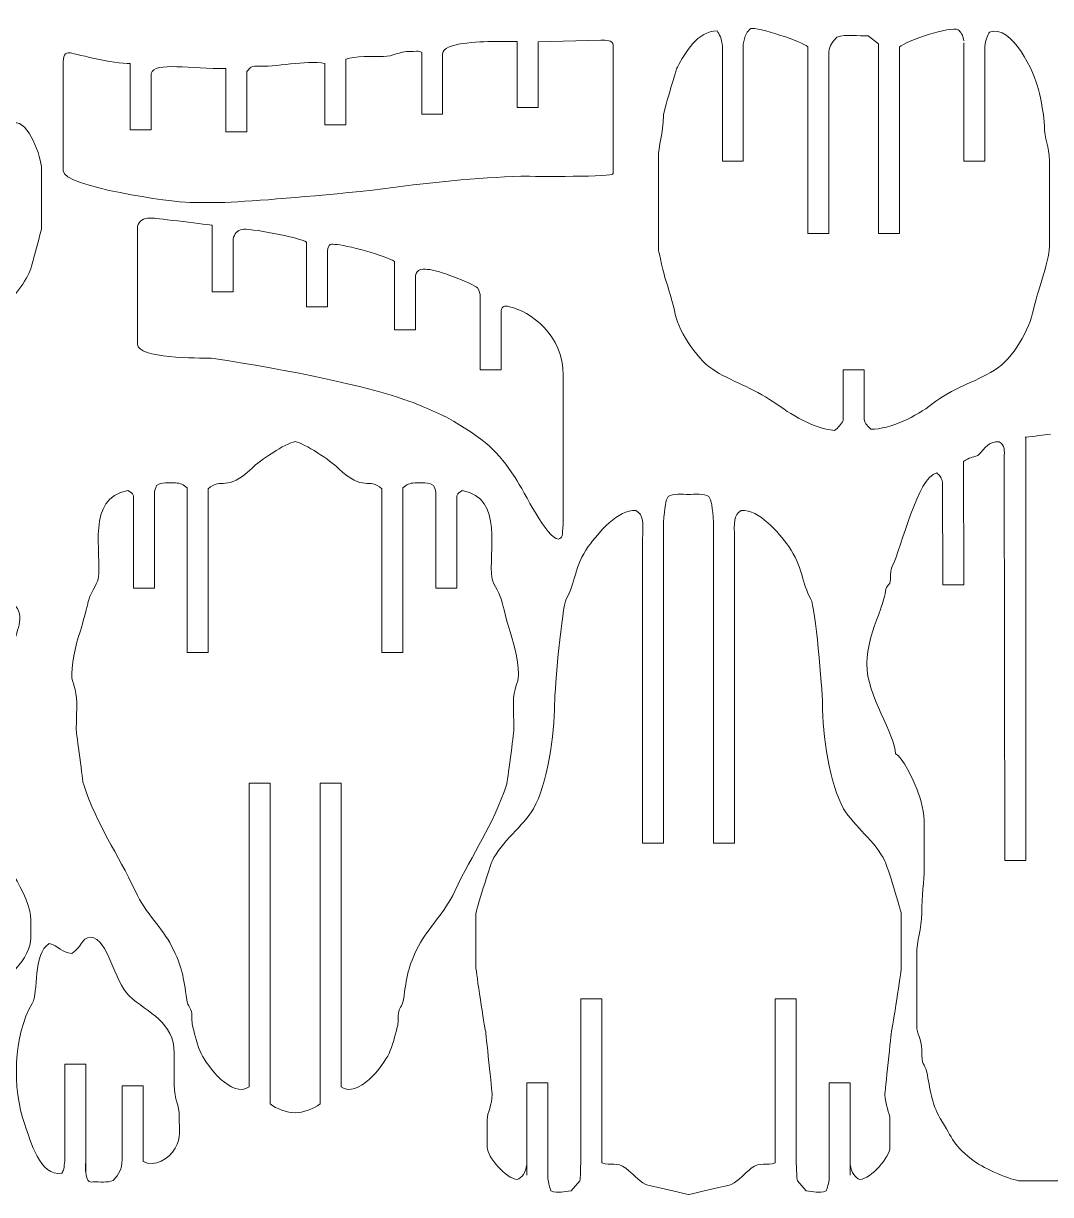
# Model space of a CAD drawing. Header units: inches. Extents: x -250 to 251, y -166 to 168.
# Drawn here: x -36.8 to 103.2, y -164.3 to -4.6 of the extents above; entities that cross this region are included whole.
import ezdxf

# ---------------------------------------------------------------- set-up
doc = ezdxf.new("R2010")
doc.units = ezdxf.units.IN
doc.header["$MEASUREMENT"] = 0
doc.layers.add('Layer 1', color=7, linetype='Continuous')

msp = doc.modelspace()

# ---------------------------------------------------------------- linework, layer by layer
at = {"layer": 'Layer 1', "color": 1, "lineweight": 9}
for points, knots in [([(77.78, -58.6), (77.9, -59.23), (78.35, -59.6), (78.68, -59.97), (78.68, -59.97), (81.44, -59.97), (84.91, -58.2), (87.02, -56.54), (87.02, -56.54), (89.84, -54.33), (92.76, -53.63), (95.53, -51.93), (95.53, -51.93), (98.13, -50.33), (100.33, -46.33), (100.86, -43.63), (100.86, -43.63), (101.27, -41.56), (103.02, -37.09), (103.02, -35.12), (103.02, -35.12), (103.02, -35.12), (103.02, -23.37), (103.02, -23.37), (103.02, -23.37), (103.02, -21.35), (102.34, -20.43), (102.34, -18.61), (102.34, -18.61), (102.34, -17.43), (101.84, -14.88), (101.55, -13.67), (101.55, -13.67), (101.03, -11.44), (97.94, -4.64), (94.85, -5.84), (94.85, -5.84), (94.61, -6.18), (94.31, -6.9), (94.24, -7.77)], [0, 0, 0, 0, 0.1, 0.1, 0.1, 0.1, 0.2, 0.2, 0.2, 0.2, 0.3, 0.3, 0.3, 0.3, 0.4, 0.4, 0.4, 0.4, 0.5, 0.5, 0.5, 0.5, 0.6, 0.6, 0.6, 0.6, 0.7, 0.7, 0.7, 0.7, 0.8, 0.8, 0.8, 0.8, 0.9, 0.9, 0.9, 0.9, 1, 1, 1, 1]), ([(58.46, -7.77), (58.37, -6.77), (58.07, -6.04), (57.74, -5.67), (57.74, -5.67), (55.07, -5.67), (53.39, -8.64), (52.34, -10.61), (52.34, -10.61), (52.1, -11.06), (50.42, -16.93), (50.42, -17.24), (50.42, -17.24), (50.42, -19.67), (49.74, -21.27), (49.74, -23.03), (49.74, -23.03), (49.74, -23.03), (49.74, -35.46), (49.74, -35.46), (49.74, -35.46), (49.74, -35.56), (50.61, -39.3), (50.71, -39.54), (50.71, -39.54), (50.89, -39.96), (51.92, -43.5), (51.96, -43.8), (51.96, -43.8), (52.22, -46.22), (54.9, -50.3), (57.06, -51.75), (57.06, -51.75), (59.56, -53.43), (62.68, -54.33), (65.4, -56.24), (65.4, -56.24), (67.85, -57.95), (70.74, -59.84), (73.74, -60.14), (73.74, -60.14), (74.19, -59.87), (74.72, -59.21), (74.92, -58.77)], [0, 0, 0, 0, 0.090909, 0.090909, 0.090909, 0.090909, 0.181818, 0.181818, 0.181818, 0.181818, 0.272727, 0.272727, 0.272727, 0.272727, 0.363636, 0.363636, 0.363636, 0.363636, 0.454545, 0.454545, 0.454545, 0.454545, 0.545455, 0.545455, 0.545455, 0.545455, 0.636364, 0.636364, 0.636364, 0.636364, 0.727273, 0.727273, 0.727273, 0.727273, 0.818182, 0.818182, 0.818182, 0.818182, 0.909091, 0.909091, 0.909091, 0.909091, 1, 1, 1, 1]), ([(70.09, -7.82), (69.36, -7.1), (63.21, -5.11), (62.34, -5.33), (62.34, -5.33), (61.88, -5.63), (61.45, -6.38), (61.32, -7.49)], [0, 0, 0, 0, 0.5, 0.5, 0.5, 0.5, 1, 1, 1, 1]), ([(79.75, -7.41), (79.75, -7.41), (78.34, -6.35), (78.34, -6.35), (78.34, -6.35), (77.04, -6.35), (75.24, -6.07), (74.08, -6.52), (74.08, -6.52), (73.5, -7.1), (73.05, -7.63), (72.95, -8.54)], [0, 0, 0, 0, 0.333333, 0.333333, 0.333333, 0.333333, 0.666667, 0.666667, 0.666667, 0.666667, 1, 1, 1, 1]), ([(91.38, -7.01), (91.26, -6.26), (90.92, -5.72), (90.6, -5.5), (90.6, -5.5), (89.63, -4.96), (83.42, -7.05), (82.61, -7.85)], [0, 0, 0, 0, 0.5, 0.5, 0.5, 0.5, 1, 1, 1, 1]), ([(30.52, -7.09), (30.52, -7.09), (27.43, -7.1), (27.43, -7.1), (27.43, -7.1), (25.25, -7.15), (20.35, -7.26), (20.35, -8.79)], [0, 0, 0, 0, 0.5, 0.5, 0.5, 0.5, 1, 1, 1, 1]), ([(30.52, -7.09), (30.52, -7.09), (30.52, -16.12), (30.52, -16.12), (30.52, -16.12), (30.52, -16.12), (33.38, -16.12), (33.38, -16.12), (33.38, -16.12), (33.38, -16.12), (33.38, -7.15), (33.38, -7.15)], [0, 0, 0, 0, 0.333333, 0.333333, 0.333333, 0.333333, 0.666667, 0.666667, 0.666667, 0.666667, 1, 1, 1, 1]), ([(33.38, -7.15), (33.38, -7.15), (41.91, -6.92), (41.91, -6.92), (41.91, -6.92), (42.51, -6.92), (43.6, -6.89), (43.6, -7.59)], [0, 0, 0, 0, 0.5, 0.5, 0.5, 0.5, 1, 1, 1, 1]), ([(61.32, -7.49), (61.32, -7.49), (61.32, -23.4), (61.32, -23.4), (61.32, -23.4), (61.32, -23.4), (58.46, -23.4), (58.46, -23.4), (58.46, -23.4), (58.46, -23.4), (58.46, -7.77), (58.46, -7.77)], [0, 0, 0, 0, 0.333333, 0.333333, 0.333333, 0.333333, 0.666667, 0.666667, 0.666667, 0.666667, 1, 1, 1, 1]), ([(72.95, -8.54), (72.95, -8.54), (72.95, -33.29), (72.95, -33.29), (72.95, -33.29), (72.95, -33.29), (70.09, -33.29), (70.09, -33.29), (70.09, -33.29), (70.09, -33.29), (70.09, -7.82), (70.09, -7.82)], [0, 0, 0, 0, 0.333333, 0.333333, 0.333333, 0.333333, 0.666667, 0.666667, 0.666667, 0.666667, 1, 1, 1, 1]), ([(82.61, -7.85), (82.61, -7.85), (82.61, -33.29), (82.61, -33.29), (82.61, -33.29), (82.61, -33.29), (79.75, -33.29), (79.75, -33.29), (79.75, -33.29), (79.75, -33.29), (79.75, -7.41), (79.75, -7.41)], [0, 0, 0, 0, 0.333333, 0.333333, 0.333333, 0.333333, 0.666667, 0.666667, 0.666667, 0.666667, 1, 1, 1, 1]), ([(91.38, -7.27), (91.38, -7.27), (91.38, -23.4), (91.38, -23.4), (91.38, -23.4), (91.38, -23.4), (94.24, -23.4), (94.24, -23.4), (94.24, -23.4), (94.24, -23.4), (94.24, -7.77), (94.24, -7.77)], [0, 0, 0, 0, 0.333333, 0.333333, 0.333333, 0.333333, 0.666667, 0.666667, 0.666667, 0.666667, 1, 1, 1, 1]), ([(4.28, -10.09), (4.28, -10.09), (4.28, -18.46), (4.28, -18.46), (4.28, -18.46), (4.28, -18.46), (7.14, -18.46), (7.14, -18.46), (7.14, -18.46), (7.14, -18.46), (7.14, -9.53), (7.14, -9.53)], [0, 0, 0, 0, 0.333333, 0.333333, 0.333333, 0.333333, 0.666667, 0.666667, 0.666667, 0.666667, 1, 1, 1, 1]), ([(17.49, -8.59), (17.07, -8.3), (17.05, -8.46), (16.37, -8.46), (16.37, -8.46), (16.37, -8.46), (16.03, -8.46), (16.03, -8.46), (16.03, -8.46), (14.23, -8.46), (13.66, -9.15), (12.28, -9.14), (12.28, -9.14), (10.94, -9.13), (8.3, -9.08), (7.14, -9.53)], [0, 0, 0, 0, 0.25, 0.25, 0.25, 0.25, 0.5, 0.5, 0.5, 0.5, 0.75, 0.75, 0.75, 0.75, 1, 1, 1, 1]), ([(17.49, -8.59), (17.49, -8.59), (17.49, -17.02), (17.49, -17.02), (17.49, -17.02), (17.49, -17.02), (20.35, -17.02), (20.35, -17.02), (20.35, -17.02), (20.35, -17.02), (20.35, -8.79), (20.35, -8.79)], [0, 0, 0, 0, 0.333333, 0.333333, 0.333333, 0.333333, 0.666667, 0.666667, 0.666667, 0.666667, 1, 1, 1, 1]), ([(-22.22, -10.09), (-22.22, -10.09), (-22.22, -19.13), (-22.22, -19.13), (-22.22, -19.13), (-22.22, -19.13), (-19.36, -19.13), (-19.36, -19.13), (-19.36, -19.13), (-19.36, -19.13), (-19.36, -11.46), (-19.36, -11.46)], [0, 0, 0, 0, 0.333333, 0.333333, 0.333333, 0.333333, 0.666667, 0.666667, 0.666667, 0.666667, 1, 1, 1, 1]), ([(-9.18, -10.8), (-9.18, -10.8), (-9.18, -19.42), (-9.18, -19.42), (-9.18, -19.42), (-9.18, -19.42), (-6.32, -19.42), (-6.32, -19.42), (-6.32, -19.42), (-6.32, -19.42), (-6.32, -11.18), (-6.32, -11.18)], [0, 0, 0, 0, 0.333333, 0.333333, 0.333333, 0.333333, 0.666667, 0.666667, 0.666667, 0.666667, 1, 1, 1, 1]), ([(4.28, -10.09), (1.68, -9.62), (-2.47, -10.65), (-5.03, -10.46), (-5.03, -10.46), (-5.84, -10.4), (-6.07, -10.96), (-6.32, -11.18)], [0, 0, 0, 0, 0.5, 0.5, 0.5, 0.5, 1, 1, 1, 1]), ([(-50.31, -50.35), (-47.86, -50.35), (-41.52, -45.47), (-39.59, -43.54), (-39.59, -43.54), (-38.27, -42.22), (-36.33, -39.7), (-35.77, -38.09), (-35.77, -38.09), (-35.64, -37.73), (-34.31, -32.69), (-34.31, -32.64), (-34.31, -32.64), (-34.31, -32.64), (-34.31, -24.47), (-34.31, -24.47), (-34.31, -24.47), (-34.31, -22.93), (-36.1, -17.83), (-38.05, -18.18)], [0, 0, 0, 0, 0.2, 0.2, 0.2, 0.2, 0.4, 0.4, 0.4, 0.4, 0.6, 0.6, 0.6, 0.6, 0.8, 0.8, 0.8, 0.8, 1, 1, 1, 1]), ([(-9.34, -29.05), (-9.34, -29.05), (-14.1, -29.05), (-14.1, -29.05), (-14.1, -29.05), (-16.41, -29.05), (-31.36, -26.91), (-31.36, -24.76)], [0, 0, 0, 0, 0.5, 0.5, 0.5, 0.5, 1, 1, 1, 1]), ([(31.01, -25.48), (25.15, -25.67), (18.41, -26.31), (10.78, -27.39), (10.78, -27.39), (1.79, -28.29), (-4.92, -28.84), (-9.34, -29.05)], [0, 0, 0, 0, 0.5, 0.5, 0.5, 0.5, 1, 1, 1, 1]), ([(-11.06, -32.15), (-11.17, -32.12), (-18.87, -31.2), (-19.03, -31.2), (-19.03, -31.2), (-19.03, -31.2), (-19.88, -31.2), (-19.88, -31.2), (-19.88, -31.2), (-20.59, -31.2), (-21.24, -31.86), (-21.24, -32.56), (-21.24, -32.56), (-21.24, -32.56), (-21.24, -48.39), (-21.24, -48.39), (-21.24, -48.39), (-21.24, -50.33), (-12.95, -50.27), (-11.2, -50.27)], [0, 0, 0, 0, 0.2, 0.2, 0.2, 0.2, 0.4, 0.4, 0.4, 0.4, 0.6, 0.6, 0.6, 0.6, 0.8, 0.8, 0.8, 0.8, 1, 1, 1, 1]), ([(-8.2, -34.08), (-8.2, -34.08), (-8.2, -41.22), (-8.2, -41.22), (-8.2, -41.22), (-8.2, -41.22), (-11.06, -41.22), (-11.06, -41.22), (-11.06, -41.22), (-11.06, -41.22), (-11.06, -32.15), (-11.06, -32.15)], [0, 0, 0, 0, 0.333333, 0.333333, 0.333333, 0.333333, 0.666667, 0.666667, 0.666667, 0.666667, 1, 1, 1, 1]), ([(4.66, -36.01), (4.66, -36.01), (4.66, -43.3), (4.66, -43.3), (4.66, -43.3), (4.66, -43.3), (1.8, -43.3), (1.8, -43.3), (1.8, -43.3), (1.8, -43.3), (1.8, -34.46), (1.8, -34.46)], [0, 0, 0, 0, 0.333333, 0.333333, 0.333333, 0.333333, 0.666667, 0.666667, 0.666667, 0.666667, 1, 1, 1, 1]), ([(16.63, -39.36), (16.63, -39.36), (16.63, -46.42), (16.63, -46.42), (16.63, -46.42), (16.63, -46.42), (13.77, -46.42), (13.77, -46.42), (13.77, -46.42), (13.77, -46.42), (13.77, -37.09), (13.77, -37.09)], [0, 0, 0, 0, 0.333333, 0.333333, 0.333333, 0.333333, 0.666667, 0.666667, 0.666667, 0.666667, 1, 1, 1, 1]), ([(25.47, -42), (25.47, -41.39), (25.34, -41.2), (25.11, -40.7), (25.11, -40.7), (24.37, -40.03), (19.42, -38.18), (18.42, -38.18), (18.42, -38.18), (18.42, -38.18), (18.25, -38.18), (18.25, -38.18)], [0, 0, 0, 0, 0.333333, 0.333333, 0.333333, 0.333333, 0.666667, 0.666667, 0.666667, 0.666667, 1, 1, 1, 1]), ([(28.33, -44.16), (28.33, -44.16), (28.33, -51.86), (28.33, -51.86), (28.33, -51.86), (28.33, -51.86), (25.47, -51.86), (25.47, -51.86), (25.47, -51.86), (25.47, -51.86), (25.47, -42), (25.47, -42)], [0, 0, 0, 0, 0.333333, 0.333333, 0.333333, 0.333333, 0.666667, 0.666667, 0.666667, 0.666667, 1, 1, 1, 1]), ([(29.48, -43.29), (32.22, -43.83), (36.89, -47.15), (36.76, -52.59), (36.76, -52.59), (36.77, -58.62), (36.77, -65.48), (36.76, -72.93), (36.76, -72.93), (36.63, -74.59), (36.74, -74.77), (36.12, -74.95), (36.12, -74.95), (34.55, -74.91), (31.53, -68.55), (30.22, -66.56), (30.22, -66.56), (27.94, -63.05), (26.14, -61.32), (20.89, -58.33), (20.89, -58.33), (19.14, -57.47), (16.08, -56.19), (15.18, -55.94)], [0, 0, 0, 0, 0.166667, 0.166667, 0.166667, 0.166667, 0.333333, 0.333333, 0.333333, 0.333333, 0.5, 0.5, 0.5, 0.5, 0.666667, 0.666667, 0.666667, 0.666667, 0.833333, 0.833333, 0.833333, 0.833333, 1, 1, 1, 1]), ([(74.92, -58.77), (74.92, -58.77), (74.92, -51.86), (74.92, -51.86), (74.92, -51.86), (74.92, -51.86), (77.78, -51.86), (77.78, -51.86), (77.78, -51.86), (77.78, -51.86), (77.78, -58.6), (77.78, -58.6)], [0, 0, 0, 0, 0.333333, 0.333333, 0.333333, 0.333333, 0.666667, 0.666667, 0.666667, 0.666667, 1, 1, 1, 1]), ([(-11.59, -68.08), (-9.79, -66.46), (-9.12, -68.62), (-5.67, -65.3), (-5.67, -65.3), (-4.54, -64.22), (-1.1, -61.9), (0.24, -61.65)], [0, 0, 0, 0, 0.5, 0.5, 0.5, 0.5, 1, 1, 1, 1]), ([(12.07, -68.08), (10.27, -66.46), (9.61, -68.62), (6.15, -65.3), (6.15, -65.3), (5.03, -64.22), (1.59, -61.9), (0.24, -61.65)], [0, 0, 0, 0, 0.5, 0.5, 0.5, 0.5, 1, 1, 1, 1]), ([(91.32, -64.37), (92.16, -63.76), (92.45, -63.87), (93.29, -63.54), (93.29, -63.54), (94.38, -62.45), (94.66, -61.67), (96.18, -61.67), (96.18, -61.67), (97.02, -62.25), (96.88, -62.82), (96.88, -63.88)], [0, 0, 0, 0, 0.333333, 0.333333, 0.333333, 0.333333, 0.666667, 0.666667, 0.666667, 0.666667, 1, 1, 1, 1]), ([(99.82, -61.04), (99.82, -61.04), (99.82, -118.75), (99.82, -118.75), (99.82, -118.75), (99.82, -118.75), (96.96, -118.75), (96.96, -118.75), (96.96, -118.75), (96.96, -118.75), (96.88, -63.88), (96.88, -63.88)], [0, 0, 0, 0, 0.333333, 0.333333, 0.333333, 0.333333, 0.666667, 0.666667, 0.666667, 0.666667, 1, 1, 1, 1]), ([(88.46, -67.21), (88.46, -67.21), (88.52, -81.17), (88.52, -81.17), (88.52, -81.17), (88.52, -81.17), (91.38, -81.17), (91.38, -81.17), (91.38, -81.17), (91.38, -81.17), (91.32, -64.37), (91.32, -64.37)], [0, 0, 0, 0, 0.333333, 0.333333, 0.333333, 0.333333, 0.666667, 0.666667, 0.666667, 0.666667, 1, 1, 1, 1]), ([(103.18, -162.44), (103.18, -162.44), (99.08, -162.44), (99.08, -162.44), (99.08, -162.44), (97.91, -162.44), (94, -160.65), (92.95, -159.88), (92.95, -159.88), (89.86, -157.62), (89.91, -156.76), (88.16, -153.93), (88.16, -153.93), (86.96, -151.97), (86.78, -149.81), (86.31, -147.63), (86.31, -147.63), (85.99, -146.16), (85.62, -147), (85.63, -144.57), (85.63, -144.57), (85.63, -143.04), (84.95, -142.41), (84.95, -141.33), (84.95, -141.33), (84.95, -141.33), (84.95, -131.63), (84.95, -131.63), (84.95, -131.63), (84.95, -129.58), (85.63, -128.27), (85.63, -125.84), (85.63, -125.84), (85.63, -123.79), (85.97, -121.45), (85.97, -119.89), (85.97, -119.89), (85.97, -119.89), (85.97, -113.93), (85.97, -113.93), (85.97, -113.93), (85.97, -112.29), (85.55, -110.42), (84.95, -108.99), (84.95, -108.99), (84.51, -107.96), (83, -104.5), (82.05, -104.23), (82.05, -104.23), (82.05, -101.58), (78.14, -96.35), (78.14, -91.97), (78.14, -91.97), (78.14, -91.97), (78.14, -91.8), (78.14, -91.8), (78.14, -91.8), (78.14, -90.02), (79.02, -86.89), (79.72, -85.33), (79.72, -85.33), (79.96, -84.8), (80.61, -82.69), (80.69, -82.1), (80.69, -82.1), (80.83, -81.01), (81.31, -81.48), (81.38, -80.39), (81.38, -80.39), (81.42, -79.71), (81.31, -79.31), (81.61, -78.69), (81.61, -78.69), (82.91, -76.01), (85.04, -66.48), (87.67, -65.93), (87.67, -65.93), (88, -66.17), (88.34, -66.53), (88.46, -67.21)], [0, 0, 0, 0, 0.05, 0.05, 0.05, 0.05, 0.1, 0.1, 0.1, 0.1, 0.15, 0.15, 0.15, 0.15, 0.2, 0.2, 0.2, 0.2, 0.25, 0.25, 0.25, 0.25, 0.3, 0.3, 0.3, 0.3, 0.35, 0.35, 0.35, 0.35, 0.4, 0.4, 0.4, 0.4, 0.45, 0.45, 0.45, 0.45, 0.5, 0.5, 0.5, 0.5, 0.55, 0.55, 0.55, 0.55, 0.6, 0.6, 0.6, 0.6, 0.65, 0.65, 0.65, 0.65, 0.7, 0.7, 0.7, 0.7, 0.75, 0.75, 0.75, 0.75, 0.8, 0.8, 0.8, 0.8, 0.85, 0.85, 0.85, 0.85, 0.9, 0.9, 0.9, 0.9, 0.95, 0.95, 0.95, 0.95, 1, 1, 1, 1]), ([(103.18, -162.44), (103.18, -162.44), (107.28, -162.44), (107.28, -162.44), (107.28, -162.44), (108.44, -162.44), (112.35, -160.65), (113.41, -159.88), (113.41, -159.88), (116.5, -157.62), (116.45, -156.76), (118.19, -153.93), (118.19, -153.93), (119.39, -151.97), (119.58, -149.81), (120.05, -147.63), (120.05, -147.63), (120.37, -146.16), (120.73, -147), (120.73, -144.57), (120.73, -144.57), (120.72, -143.04), (121.41, -142.41), (121.41, -141.33), (121.41, -141.33), (121.41, -141.33), (121.41, -131.63), (121.41, -131.63), (121.41, -131.63), (121.41, -129.58), (120.73, -128.27), (120.73, -125.84), (120.73, -125.84), (120.73, -123.79), (120.39, -121.45), (120.39, -119.89), (120.39, -119.89), (120.39, -119.89), (120.39, -113.93), (120.39, -113.93), (120.39, -113.93), (120.39, -112.29), (120.81, -110.42), (121.41, -108.99), (121.41, -108.99), (121.84, -107.96), (123.36, -104.5), (124.3, -104.23), (124.3, -104.23), (124.3, -101.58), (128.22, -96.35), (128.22, -91.97), (128.22, -91.97), (128.22, -91.97), (128.22, -91.8), (128.22, -91.8), (128.22, -91.8), (128.22, -90.02), (127.33, -86.89), (126.63, -85.33), (126.63, -85.33), (126.39, -84.8), (125.74, -82.69), (125.67, -82.1), (125.67, -82.1), (125.53, -81.01), (125.04, -81.48), (124.97, -80.39), (124.97, -80.39), (124.93, -79.71), (125.04, -79.31), (124.74, -78.69), (124.74, -78.69), (123.44, -76.01), (121.31, -66.48), (118.68, -65.93), (118.68, -65.93), (118.35, -66.17), (118.01, -66.53), (117.89, -67.21)], [0, 0, 0, 0, 0.05, 0.05, 0.05, 0.05, 0.1, 0.1, 0.1, 0.1, 0.15, 0.15, 0.15, 0.15, 0.2, 0.2, 0.2, 0.2, 0.25, 0.25, 0.25, 0.25, 0.3, 0.3, 0.3, 0.3, 0.35, 0.35, 0.35, 0.35, 0.4, 0.4, 0.4, 0.4, 0.45, 0.45, 0.45, 0.45, 0.5, 0.5, 0.5, 0.5, 0.55, 0.55, 0.55, 0.55, 0.6, 0.6, 0.6, 0.6, 0.65, 0.65, 0.65, 0.65, 0.7, 0.7, 0.7, 0.7, 0.75, 0.75, 0.75, 0.75, 0.8, 0.8, 0.8, 0.8, 0.85, 0.85, 0.85, 0.85, 0.9, 0.9, 0.9, 0.9, 0.95, 0.95, 0.95, 0.95, 1, 1, 1, 1]), ([(-6.02, -149.62), (-8.34, -151.28), (-11.75, -146.76), (-12.56, -145.08), (-12.56, -145.08), (-13.06, -144.03), (-13.38, -142.65), (-13.69, -141.5), (-13.69, -141.5), (-13.85, -140.9), (-13.79, -140.31), (-13.84, -139.63), (-13.84, -139.63), (-13.9, -138.78), (-14.37, -138.78), (-14.52, -137.76), (-14.52, -137.76), (-14.99, -134.56), (-15.1, -133.28), (-16.58, -130.44), (-16.58, -130.44), (-17.91, -127.87), (-20.04, -126.12), (-21.52, -122.95), (-21.52, -122.95), (-24.01, -117.62), (-26.64, -114.23), (-28.61, -108.31), (-28.61, -108.31), (-28.64, -108.23), (-29.57, -101.29), (-29.57, -100.99), (-29.57, -100.99), (-29.57, -99.78), (-29.51, -98.49), (-29.51, -97.25), (-29.51, -97.25), (-29.51, -95.28), (-30.19, -94.54), (-30.19, -93.5), (-30.19, -93.5), (-30.19, -93.5), (-30.19, -93.33), (-30.19, -93.33), (-30.19, -93.33), (-30.19, -91.28), (-29.43, -88.73), (-28.83, -86.86), (-28.83, -86.86), (-28.76, -86.65), (-27.98, -83.66), (-27.98, -83.63), (-27.98, -83.63), (-27.82, -82.54), (-26.72, -81.13), (-26.6, -80.39), (-26.6, -80.39), (-25.99, -76.74), (-28.35, -69.41), (-22.53, -68.31), (-22.53, -68.31), (-22.3, -68.5), (-21.89, -68.58), (-21.79, -69.05)], [0, 0, 0, 0, 0.0625, 0.0625, 0.0625, 0.0625, 0.125, 0.125, 0.125, 0.125, 0.1875, 0.1875, 0.1875, 0.1875, 0.25, 0.25, 0.25, 0.25, 0.3125, 0.3125, 0.3125, 0.3125, 0.375, 0.375, 0.375, 0.375, 0.4375, 0.4375, 0.4375, 0.4375, 0.5, 0.5, 0.5, 0.5, 0.5625, 0.5625, 0.5625, 0.5625, 0.625, 0.625, 0.625, 0.625, 0.6875, 0.6875, 0.6875, 0.6875, 0.75, 0.75, 0.75, 0.75, 0.8125, 0.8125, 0.8125, 0.8125, 0.875, 0.875, 0.875, 0.875, 0.9375, 0.9375, 0.9375, 0.9375, 1, 1, 1, 1]), ([(-21.79, -69.05), (-21.79, -69.05), (-21.79, -81.65), (-21.79, -81.65), (-21.79, -81.65), (-21.79, -81.65), (-18.93, -81.65), (-18.93, -81.65), (-18.93, -81.65), (-18.93, -81.65), (-18.93, -68.6), (-18.93, -68.6)], [0, 0, 0, 0, 0.333333, 0.333333, 0.333333, 0.333333, 0.666667, 0.666667, 0.666667, 0.666667, 1, 1, 1, 1]), ([(-18.93, -68.6), (-18.88, -68.11), (-18.72, -67.94), (-18.62, -67.63), (-18.62, -67.63), (-18.12, -67.4), (-18.03, -67.29), (-17.42, -67.29), (-17.42, -67.29), (-17.42, -67.29), (-16.06, -67.29), (-16.06, -67.29), (-16.06, -67.29), (-15.37, -67.29), (-14.96, -67.56), (-14.45, -67.94)], [0, 0, 0, 0, 0.25, 0.25, 0.25, 0.25, 0.5, 0.5, 0.5, 0.5, 0.75, 0.75, 0.75, 0.75, 1, 1, 1, 1]), ([(-14.45, -67.94), (-14.45, -67.94), (-14.45, -90.41), (-14.45, -90.41), (-14.45, -90.41), (-14.45, -90.41), (-11.59, -90.41), (-11.59, -90.41), (-11.59, -90.41), (-11.59, -90.41), (-11.59, -68.08), (-11.59, -68.08)], [0, 0, 0, 0, 0.333333, 0.333333, 0.333333, 0.333333, 0.666667, 0.666667, 0.666667, 0.666667, 1, 1, 1, 1]), ([(6.5, -149.62), (8.82, -151.28), (12.24, -146.76), (13.04, -145.08), (13.04, -145.08), (13.54, -144.03), (13.86, -142.65), (14.17, -141.5), (14.17, -141.5), (14.34, -140.9), (14.28, -140.31), (14.32, -139.63), (14.32, -139.63), (14.38, -138.78), (14.85, -138.78), (15, -137.76), (15, -137.76), (15.48, -134.56), (15.59, -133.28), (17.06, -130.44), (17.06, -130.44), (18.39, -127.87), (20.52, -126.12), (22, -122.95), (22, -122.95), (24.49, -117.62), (27.12, -114.23), (29.1, -108.31), (29.1, -108.31), (29.12, -108.23), (30.05, -101.29), (30.05, -100.99), (30.05, -100.99), (30.05, -99.78), (29.99, -98.49), (29.99, -97.25), (29.99, -97.25), (29.99, -95.28), (30.68, -94.54), (30.68, -93.5), (30.68, -93.5), (30.68, -93.5), (30.68, -93.33), (30.68, -93.33), (30.68, -93.33), (30.68, -91.28), (29.91, -88.73), (29.31, -86.86), (29.31, -86.86), (29.25, -86.65), (28.47, -83.66), (28.46, -83.63), (28.46, -83.63), (28.3, -82.54), (27.21, -81.13), (27.09, -80.39), (27.09, -80.39), (26.48, -76.74), (28.83, -69.41), (23.01, -68.31), (23.01, -68.31), (22.79, -68.5), (22.37, -68.58), (22.27, -69.05)], [0, 0, 0, 0, 0.0625, 0.0625, 0.0625, 0.0625, 0.125, 0.125, 0.125, 0.125, 0.1875, 0.1875, 0.1875, 0.1875, 0.25, 0.25, 0.25, 0.25, 0.3125, 0.3125, 0.3125, 0.3125, 0.375, 0.375, 0.375, 0.375, 0.4375, 0.4375, 0.4375, 0.4375, 0.5, 0.5, 0.5, 0.5, 0.5625, 0.5625, 0.5625, 0.5625, 0.625, 0.625, 0.625, 0.625, 0.6875, 0.6875, 0.6875, 0.6875, 0.75, 0.75, 0.75, 0.75, 0.8125, 0.8125, 0.8125, 0.8125, 0.875, 0.875, 0.875, 0.875, 0.9375, 0.9375, 0.9375, 0.9375, 1, 1, 1, 1]), ([(14.93, -67.94), (14.93, -67.94), (14.93, -90.41), (14.93, -90.41), (14.93, -90.41), (14.93, -90.41), (12.07, -90.41), (12.07, -90.41), (12.07, -90.41), (12.07, -90.41), (12.07, -68.08), (12.07, -68.08)], [0, 0, 0, 0, 0.333333, 0.333333, 0.333333, 0.333333, 0.666667, 0.666667, 0.666667, 0.666667, 1, 1, 1, 1]), ([(19.41, -68.6), (19.37, -68.11), (19.2, -67.94), (19.1, -67.63), (19.1, -67.63), (18.61, -67.4), (18.51, -67.29), (17.91, -67.29), (17.91, -67.29), (17.91, -67.29), (16.55, -67.29), (16.55, -67.29), (16.55, -67.29), (15.86, -67.29), (15.44, -67.56), (14.93, -67.94)], [0, 0, 0, 0, 0.25, 0.25, 0.25, 0.25, 0.5, 0.5, 0.5, 0.5, 0.75, 0.75, 0.75, 0.75, 1, 1, 1, 1]), ([(22.27, -69.05), (22.27, -69.05), (22.27, -81.65), (22.27, -81.65), (22.27, -81.65), (22.27, -81.65), (19.41, -81.65), (19.41, -81.65), (19.41, -81.65), (19.41, -81.65), (19.41, -68.6), (19.41, -68.6)], [0, 0, 0, 0, 0.333333, 0.333333, 0.333333, 0.333333, 0.666667, 0.666667, 0.666667, 0.666667, 1, 1, 1, 1]), ([(53.86, -68.87), (53.09, -68.8), (51.69, -68.74), (51.1, -69.16), (51.1, -69.16), (50.75, -69.55), (50.59, -70.61), (50.46, -72.67)], [0, 0, 0, 0, 0.5, 0.5, 0.5, 0.5, 1, 1, 1, 1]), ([(53.86, -68.87), (54.63, -68.8), (56.02, -68.74), (56.61, -69.16), (56.61, -69.16), (56.96, -69.55), (57.13, -70.61), (57.25, -72.67)], [0, 0, 0, 0, 0.5, 0.5, 0.5, 0.5, 1, 1, 1, 1]), ([(47.6, -75.01), (47.63, -72.6), (47.79, -71.72), (46.68, -71.03), (46.68, -71.03), (44.24, -70.88), (41.63, -74.01), (40.2, -75.97), (40.2, -75.97), (38.32, -78.55), (38.39, -81.09), (37.2, -83.12), (37.2, -83.12), (36.61, -84.12), (35.61, -95.38), (35.61, -97.42), (35.61, -97.42), (35.61, -101.53), (34.62, -108.47), (32.72, -111.71), (32.72, -111.71), (31.37, -114.04), (28.34, -116.2), (27.09, -118.86), (27.09, -118.86), (26.8, -119.48), (24.89, -125.59), (24.89, -126.01), (24.89, -126.01), (24.89, -126.01), (24.89, -133.5), (24.89, -133.5), (24.89, -133.5), (24.89, -133.82), (26.06, -141.58), (26.2, -142.01), (26.2, -142.01), (26.21, -142.06), (27.1, -150.51), (27.1, -150.69), (27.1, -150.69), (27.1, -152.1), (26.42, -153.14), (26.42, -154.1), (26.42, -154.1), (26.42, -154.1), (26.42, -157.84), (26.42, -157.84), (26.42, -157.84), (26.42, -159.21), (28.98, -162.12), (30.51, -162.27), (30.51, -162.27), (31.16, -161.99), (31.66, -161.37), (31.83, -160.2)], [0, 0, 0, 0, 0.071429, 0.071429, 0.071429, 0.071429, 0.142857, 0.142857, 0.142857, 0.142857, 0.214286, 0.214286, 0.214286, 0.214286, 0.285714, 0.285714, 0.285714, 0.285714, 0.357143, 0.357143, 0.357143, 0.357143, 0.428571, 0.428571, 0.428571, 0.428571, 0.5, 0.5, 0.5, 0.5, 0.571429, 0.571429, 0.571429, 0.571429, 0.642857, 0.642857, 0.642857, 0.642857, 0.714286, 0.714286, 0.714286, 0.714286, 0.785714, 0.785714, 0.785714, 0.785714, 0.857143, 0.857143, 0.857143, 0.857143, 0.928571, 0.928571, 0.928571, 0.928571, 1, 1, 1, 1]), ([(60.11, -75.01), (60.08, -72.6), (59.92, -71.72), (61.04, -71.03), (61.04, -71.03), (63.47, -70.88), (66.08, -74.01), (67.51, -75.97), (67.51, -75.97), (69.39, -78.55), (69.32, -81.09), (70.52, -83.12), (70.52, -83.12), (71.11, -84.12), (72.1, -95.38), (72.1, -97.42), (72.1, -97.42), (72.1, -101.53), (73.09, -108.47), (74.99, -111.71), (74.99, -111.71), (76.35, -114.04), (79.38, -116.2), (80.62, -118.86), (80.62, -118.86), (80.91, -119.48), (82.83, -125.59), (82.83, -126.01), (82.83, -126.01), (82.83, -126.01), (82.83, -133.5), (82.83, -133.5), (82.83, -133.5), (82.83, -133.82), (81.65, -141.58), (81.52, -142.01), (81.52, -142.01), (81.5, -142.06), (80.61, -150.51), (80.61, -150.69), (80.61, -150.69), (80.61, -152.1), (81.29, -153.14), (81.29, -154.1), (81.29, -154.1), (81.29, -154.1), (81.29, -157.84), (81.29, -157.84), (81.29, -157.84), (81.29, -159.21), (78.74, -162.12), (77.21, -162.27), (77.21, -162.27), (76.55, -161.99), (76.05, -161.37), (75.89, -160.2)], [0, 0, 0, 0, 0.071429, 0.071429, 0.071429, 0.071429, 0.142857, 0.142857, 0.142857, 0.142857, 0.214286, 0.214286, 0.214286, 0.214286, 0.285714, 0.285714, 0.285714, 0.285714, 0.357143, 0.357143, 0.357143, 0.357143, 0.428571, 0.428571, 0.428571, 0.428571, 0.5, 0.5, 0.5, 0.5, 0.571429, 0.571429, 0.571429, 0.571429, 0.642857, 0.642857, 0.642857, 0.642857, 0.714286, 0.714286, 0.714286, 0.714286, 0.785714, 0.785714, 0.785714, 0.785714, 0.857143, 0.857143, 0.857143, 0.857143, 0.928571, 0.928571, 0.928571, 0.928571, 1, 1, 1, 1]), ([(-41.72, -135.08), (-39.27, -136.17), (-35.76, -131.84), (-35.76, -129.29), (-35.76, -129.29), (-35.76, -129.29), (-35.76, -126.91), (-35.76, -126.91), (-35.76, -126.91), (-35.76, -123.37), (-39.94, -118.01), (-42.17, -115.17), (-42.17, -115.17), (-43.08, -114.01), (-45.62, -110.51), (-45.64, -109.21), (-45.64, -109.21), (-45.65, -108.19), (-45.9, -107.2), (-45.81, -106.32), (-45.81, -106.32), (-45.7, -105.12), (-45.01, -104.61), (-44.95, -103.25), (-44.95, -103.25), (-44.78, -99.45), (-41.04, -94.69), (-39.4, -91.51), (-39.4, -91.51), (-38.53, -89.84), (-37.2, -87.33), (-37.28, -85.55), (-37.28, -85.55), (-37.39, -83.12), (-40.23, -83.12), (-42.06, -81.29), (-42.06, -81.29), (-42.6, -79.64), (-42.23, -77.96), (-42.23, -76.19), (-42.23, -76.19), (-42.23, -76.19), (-42.23, -75), (-42.23, -75), (-42.23, -75), (-42.23, -74.7), (-43.18, -72.92), (-43.42, -72.61)], [0, 0, 0, 0, 0.083333, 0.083333, 0.083333, 0.083333, 0.166667, 0.166667, 0.166667, 0.166667, 0.25, 0.25, 0.25, 0.25, 0.333333, 0.333333, 0.333333, 0.333333, 0.416667, 0.416667, 0.416667, 0.416667, 0.5, 0.5, 0.5, 0.5, 0.583333, 0.583333, 0.583333, 0.583333, 0.666667, 0.666667, 0.666667, 0.666667, 0.75, 0.75, 0.75, 0.75, 0.833333, 0.833333, 0.833333, 0.833333, 0.916667, 0.916667, 0.916667, 0.916667, 1, 1, 1, 1]), ([(50.46, -72.67), (50.46, -72.67), (50.46, -116.42), (50.46, -116.42), (50.46, -116.42), (50.46, -116.42), (47.6, -116.42), (47.6, -116.42), (47.6, -116.42), (47.6, -116.42), (47.6, -75.01), (47.6, -75.01)], [0, 0, 0, 0, 0.333333, 0.333333, 0.333333, 0.333333, 0.666667, 0.666667, 0.666667, 0.666667, 1, 1, 1, 1]), ([(60.11, -75.01), (60.11, -75.01), (60.11, -116.42), (60.11, -116.42), (60.11, -116.42), (60.11, -116.42), (57.25, -116.42), (57.25, -116.42), (57.25, -116.42), (57.25, -116.42), (57.25, -72.67), (57.25, -72.67)], [0, 0, 0, 0, 0.333333, 0.333333, 0.333333, 0.333333, 0.666667, 0.666667, 0.666667, 0.666667, 1, 1, 1, 1]), ([(-3.16, -151.96), (-3.16, -151.96), (-3.16, -108.21), (-3.16, -108.21), (-3.16, -108.21), (-3.16, -108.21), (-6.02, -108.21), (-6.02, -108.21), (-6.02, -108.21), (-6.02, -108.21), (-6.02, -149.62), (-6.02, -149.62)], [0, 0, 0, 0, 0.333333, 0.333333, 0.333333, 0.333333, 0.666667, 0.666667, 0.666667, 0.666667, 1, 1, 1, 1]), ([(6.5, -149.62), (6.5, -149.62), (6.5, -108.21), (6.5, -108.21), (6.5, -108.21), (6.5, -108.21), (3.64, -108.21), (3.64, -108.21), (3.64, -108.21), (3.64, -108.21), (3.64, -151.96), (3.64, -151.96)], [0, 0, 0, 0, 0.333333, 0.333333, 0.333333, 0.333333, 0.666667, 0.666667, 0.666667, 0.666667, 1, 1, 1, 1]), ([(-31.54, -161.39), (-34.56, -161.89), (-35.82, -156.98), (-36.6, -154.75), (-36.6, -154.75), (-38.35, -149.81), (-38.15, -142.64), (-35.57, -138.24), (-35.57, -138.24), (-34.69, -136.75), (-35.55, -131.48), (-33.25, -130.07), (-33.25, -130.07), (-31.96, -130.41), (-31.65, -131.32), (-30.18, -131.43), (-30.18, -131.43), (-28.76, -130.56), (-28.96, -129.35), (-27.63, -129.22), (-27.63, -129.22), (-25.09, -129.47), (-24.52, -135.21), (-22.35, -137.23), (-22.35, -137.23), (-19.8, -139.6), (-16.22, -140.73), (-16.22, -145.05), (-16.22, -145.05), (-16.22, -146.47), (-16.22, -147.89), (-16.22, -149.3), (-16.22, -149.3), (-16.22, -151.62), (-15.54, -151.92), (-15.54, -153.73), (-15.54, -153.73), (-15.55, -155.51), (-15.25, -156.5), (-16.09, -157.98), (-16.09, -157.98), (-16.96, -159.52), (-18.89, -160.55), (-20.47, -159.81)], [0, 0, 0, 0, 0.090909, 0.090909, 0.090909, 0.090909, 0.181818, 0.181818, 0.181818, 0.181818, 0.272727, 0.272727, 0.272727, 0.272727, 0.363636, 0.363636, 0.363636, 0.363636, 0.454545, 0.454545, 0.454545, 0.454545, 0.545455, 0.545455, 0.545455, 0.545455, 0.636364, 0.636364, 0.636364, 0.636364, 0.727273, 0.727273, 0.727273, 0.727273, 0.818182, 0.818182, 0.818182, 0.818182, 0.909091, 0.909091, 0.909091, 0.909091, 1, 1, 1, 1]), ([(39.17, -160.11), (39.17, -160.11), (39.17, -137.64), (39.17, -137.64), (39.17, -137.64), (39.17, -137.64), (42.03, -137.64), (42.03, -137.64), (42.03, -137.64), (42.03, -137.64), (42.03, -159.97), (42.03, -159.97)], [0, 0, 0, 0, 0.333333, 0.333333, 0.333333, 0.333333, 0.666667, 0.666667, 0.666667, 0.666667, 1, 1, 1, 1]), ([(68.54, -160.11), (68.54, -160.11), (68.54, -137.64), (68.54, -137.64), (68.54, -137.64), (68.54, -137.64), (65.68, -137.64), (65.68, -137.64), (65.68, -137.64), (65.68, -137.64), (65.68, -159.97), (65.68, -159.97)], [0, 0, 0, 0, 0.333333, 0.333333, 0.333333, 0.333333, 0.666667, 0.666667, 0.666667, 0.666667, 1, 1, 1, 1]), ([(-28.29, -161.37), (-28.29, -161.37), (-28.29, -146.51), (-28.29, -146.51), (-28.29, -146.51), (-28.29, -146.51), (-31.15, -146.51), (-31.15, -146.51), (-31.15, -146.51), (-31.15, -146.51), (-31.15, -159.74), (-31.15, -159.74)], [0, 0, 0, 0, 0.333333, 0.333333, 0.333333, 0.333333, 0.666667, 0.666667, 0.666667, 0.666667, 1, 1, 1, 1]), ([(-20.47, -159.81), (-20.47, -159.81), (-20.47, -149.48), (-20.47, -149.48), (-20.47, -149.48), (-20.47, -149.48), (-23.33, -149.48), (-23.33, -149.48), (-23.33, -149.48), (-23.33, -149.48), (-23.33, -159.59), (-23.33, -159.59)], [0, 0, 0, 0, 0.333333, 0.333333, 0.333333, 0.333333, 0.666667, 0.666667, 0.666667, 0.666667, 1, 1, 1, 1]), ([(31.83, -161.67), (31.83, -161.67), (31.83, -149.07), (31.83, -149.07), (31.83, -149.07), (31.83, -149.07), (34.69, -149.07), (34.69, -149.07), (34.69, -149.07), (34.69, -149.07), (34.69, -162.12), (34.69, -162.12)], [0, 0, 0, 0, 0.333333, 0.333333, 0.333333, 0.333333, 0.666667, 0.666667, 0.666667, 0.666667, 1, 1, 1, 1]), ([(75.89, -161.67), (75.89, -161.67), (75.89, -149.07), (75.89, -149.07), (75.89, -149.07), (75.89, -149.07), (73.03, -149.07), (73.03, -149.07), (73.03, -149.07), (73.03, -149.07), (73.03, -162.12), (73.03, -162.12)], [0, 0, 0, 0, 0.333333, 0.333333, 0.333333, 0.333333, 0.666667, 0.666667, 0.666667, 0.666667, 1, 1, 1, 1]), ([(-27.29, -162.58), (-26.4, -162.58), (-25.34, -162.71), (-24.57, -162.41), (-24.57, -162.41), (-23.71, -161.53), (-23.33, -160.8), (-23.33, -159.59)], [0, 0, 0, 0, 0.5, 0.5, 0.5, 0.5, 1, 1, 1, 1]), ([(34.69, -162.12), (34.73, -162.69), (34.98, -163.48), (35.1, -163.8), (35.1, -163.8), (36.14, -164.2), (36.83, -163.88), (37.84, -163.81), (37.84, -163.81), (37.84, -163.81), (39.02, -162.44), (39.02, -162.44), (39.02, -162.44), (39.17, -161.97), (39.11, -160.97), (39.17, -160.11)], [0, 0, 0, 0, 0.25, 0.25, 0.25, 0.25, 0.5, 0.5, 0.5, 0.5, 0.75, 0.75, 0.75, 0.75, 1, 1, 1, 1]), ([(42.03, -159.97), (43.27, -160.45), (44.06, -159.78), (45.32, -160.73), (45.32, -160.73), (46.28, -161.46), (46.92, -162.31), (48.04, -162.95), (48.04, -162.95), (48.17, -163.02), (53.13, -164.13), (53.83, -164.31)], [0, 0, 0, 0, 0.333333, 0.333333, 0.333333, 0.333333, 0.666667, 0.666667, 0.666667, 0.666667, 1, 1, 1, 1]), ([(65.68, -159.97), (64.44, -160.45), (63.66, -159.78), (62.4, -160.73), (62.4, -160.73), (61.44, -161.46), (60.8, -162.31), (59.68, -162.95), (59.68, -162.95), (59.54, -163.02), (54.59, -164.13), (53.89, -164.31)], [0, 0, 0, 0, 0.333333, 0.333333, 0.333333, 0.333333, 0.666667, 0.666667, 0.666667, 0.666667, 1, 1, 1, 1]), ([(73.03, -162.12), (72.98, -162.69), (72.74, -163.48), (72.61, -163.8), (72.61, -163.8), (71.58, -164.2), (70.88, -163.88), (69.88, -163.81), (69.88, -163.81), (69.88, -163.81), (68.7, -162.44), (68.7, -162.44), (68.7, -162.44), (68.55, -161.97), (68.61, -160.97), (68.54, -160.11)], [0, 0, 0, 0, 0.25, 0.25, 0.25, 0.25, 0.5, 0.5, 0.5, 0.5, 0.75, 0.75, 0.75, 0.75, 1, 1, 1, 1])]:
    msp.add_open_spline(points, degree=3, knots=knots, dxfattribs=at)
for points in [[(43.6, -25.09), (43.6, -25.09), (43.6, -7.59), (43.6, -7.59)], [(-30.44, -8.63), (-31.12, -8.55), (-31.42, -9.1), (-31.36, -10.25)], [(-22.22, -10.09), (-24.32, -10.24), (-30.39, -8.62), (-30.44, -8.63)], [(-31.36, -24.76), (-31.36, -24.76), (-31.36, -10.25), (-31.36, -10.25)], [(-9.18, -10.8), (-13.84, -10.88), (-18.98, -9.8), (-19.36, -11.46)], [(43.6, -25.09), (43.6, -25.63), (33.25, -25.48), (31.01, -25.48)], [(-6.95, -32.73), (-7.63, -32.83), (-8.04, -33.28), (-8.2, -34.08)], [(1.8, -34.46), (0.92, -33.84), (-6.28, -32.48), (-6.95, -32.73)], [(5.65, -34.78), (4.96, -34.53), (4.63, -34.94), (4.66, -36.01)], [(13.77, -37.09), (12.65, -36.33), (7.07, -34.78), (5.65, -34.78)], [(18.42, -38.18), (17.21, -37.97), (16.61, -38.36), (16.63, -39.36)], [(29.48, -43.29), (28.69, -43), (28.3, -43.29), (28.33, -44.16)], [(15.18, -55.94), (9.37, -53.97), (0.57, -52.08), (-11.2, -50.27)], [(99.74, -61.04), (101.09, -61.04), (102.16, -60.65), (103.16, -60.65)], [(0.24, -153.18), (-0.85, -153.14), (-2.3, -152.64), (-3.16, -151.96)], [(0.24, -153.18), (1.33, -153.14), (2.78, -152.64), (3.64, -151.96)], [(-27.29, -162.58), (-28.08, -162.84), (-28.42, -161.87), (-28.29, -159.67)], [(-31.54, -161.39), (-31.33, -161.13), (-31.2, -160.58), (-31.15, -159.74)]]:
    msp.add_open_spline(points, degree=3, dxfattribs=at)

doc.saveas('drawing.dxf')
